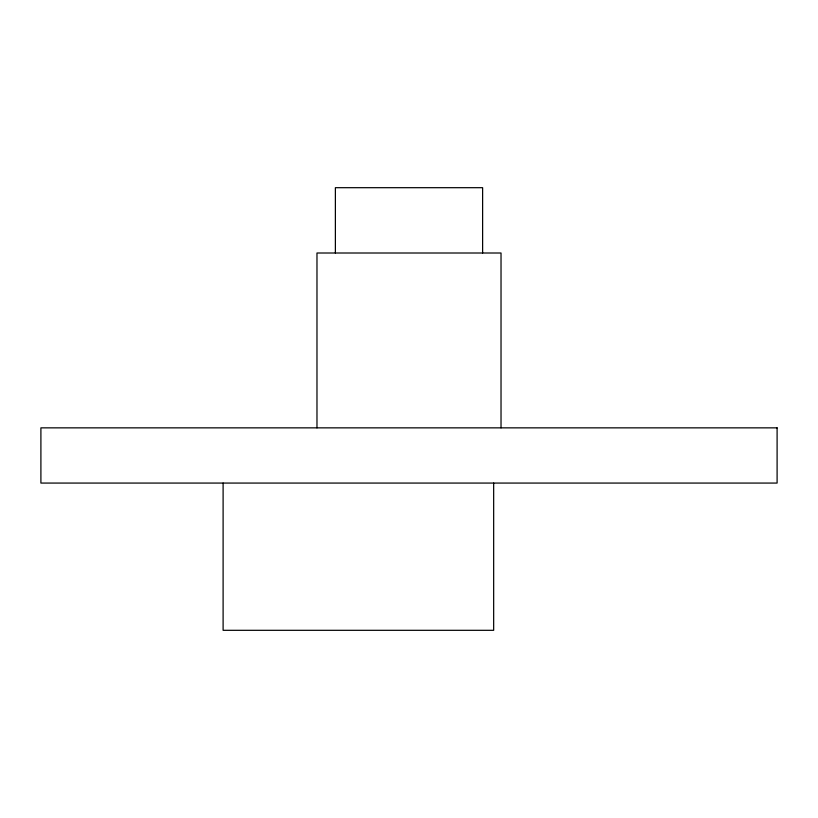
<?xml version="1.0" encoding="UTF-8"?>
<svg xmlns="http://www.w3.org/2000/svg" width="818" height="818" viewBox="0 0 818 818"><rect width="100%" height="100%" fill="white"/><g stroke="black" fill="none" stroke-linecap="round" stroke-linejoin="round"><path stroke-width="1.23" d="M501.025 427.855L501.025 253.007L316.975 253.007L316.975 427.855M493.663 483.07L493.663 630.31L223.109 630.31L223.109 483.07M482.62 253.007L482.62 187.69L335.38 187.69L335.38 253.007M777.1 427.855L40.9 427.855L40.9 483.07L777.1 483.07L777.1 427.855"/></g></svg>
